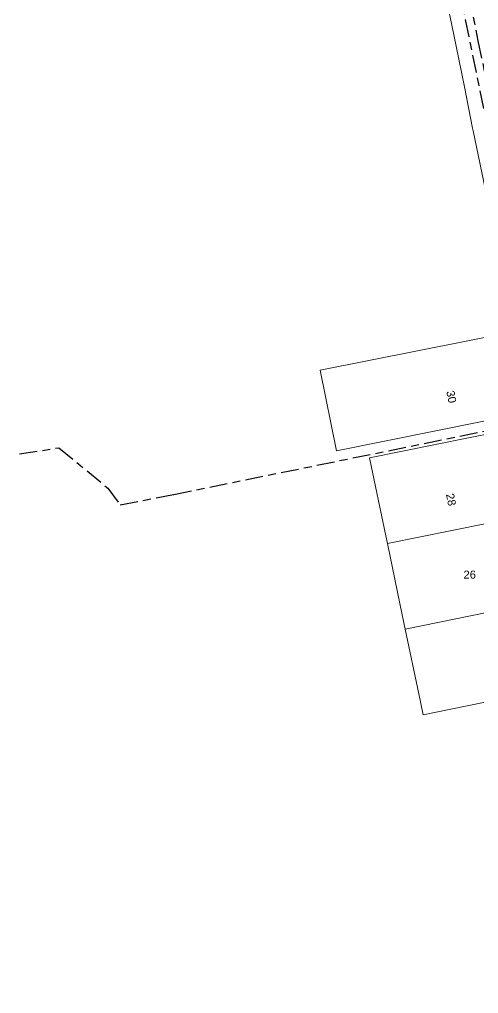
# Model space of a CAD drawing. Header units: metres. Extents: x 314590 to 317940, y 6263421 to 6264427.
# Drawn here: x 316952.1 to 317055.2, y 6263628.8 to 6263847.8 of the extents above; entities that cross this region are included whole.
import ezdxf

# ---------------------------------------------------------------- set-up
doc = ezdxf.new("R2010")
doc.units = ezdxf.units.M
doc.linetypes.add('Cable Exist UG', pattern=[8.2, 4, -1.2, 1.8, -1.2])
doc.layers.add('Cadastre Land Parcels_SP_EXT', color=9, linetype='Continuous', lineweight=5)
doc.layers.add('Cadastre Roads_SP_EXT', color=9, linetype='Continuous', lineweight=5)
doc.layers.add('Mains_HV_EXT', color=7, linetype='Continuous')
doc.styles.get("Standard").update_dxf_attribs({"font": 'arial.ttf'})

msp = doc.modelspace()

# ---------------------------------------------------------------- linework, layer by layer
at = {"layer": 'Cadastre Land Parcels_SP_EXT', "linetype": 'Continuous'}
for points in [[(317067.21, 6263759.68), (317066.33, 6263763.67), (317063.4, 6263777.66), (317019.6, 6263768.93), (317023.3, 6263750.79), (317067.21, 6263759.68)], [(317071.81, 6263737.5), (317067.81, 6263756.75), (317030.72, 6263749.25), (317034.36, 6263731.68), (317034.75, 6263729.97), (317071.81, 6263737.5)], [(317075.79, 6263718.27), (317071.81, 6263737.5), (317034.75, 6263729.97), (317038.08, 6263713.93), (317038.76, 6263710.72), (317075.79, 6263718.27)], [(317079.81, 6263699.03), (317075.79, 6263718.27), (317038.76, 6263710.72), (317041.78, 6263696.19), (317042.78, 6263691.47), (317079.81, 6263699.03)]]:
    msp.add_lwpolyline(points, close=True, dxfattribs=at)
at = {"layer": 'Cadastre Roads_SP_EXT', "linetype": 'Continuous'}
msp.add_lwpolyline([(317048.25, 6263851.22), (317050.18, 6263841.79), (317052.03, 6263832.62), (317053.86, 6263823.35), (317053.99, 6263822.72), (317057.14, 6263807.62), (317060.35, 6263792.17), (317063.4, 6263777.66), (317066.33, 6263763.67), (317067.21, 6263759.68), (317067.21, 6263759.66), (317067.26, 6263759.43), (317067.81, 6263756.75), (317071.81, 6263737.5), (317075.79, 6263718.27), (317079.81, 6263699.03), (317083.87, 6263679.82), (317087.9, 6263660.59), (317091.95, 6263641.32), (317096.08, 6263621.76)], dxfattribs=at)
at = {"layer": 'Mains_HV_EXT', "linetype": 'Cable Exist UG'}
for points in [[(317067.88, 6263771.56), (316993.8, 6264133.95)], [(317039.66, 6263920.19), (317043.52, 6263900.79), (317047.24, 6263882.05), (317051.28, 6263861.43), (317052.96, 6263853.41), (317055.1, 6263843.01), (317056.7, 6263835.31), (317058.9, 6263824.47), (317059.04, 6263823.91), (317062.16, 6263808.69), (317065.06, 6263794.69), (317066.68, 6263786.77), (317078.17, 6263731.47), (317078.17, 6263731.47), (317080.69, 6263719.29), (317084.37, 6263701.82), (317085.21, 6263697.81), (317084.23, 6263695.59), (317095.23, 6263642.9), (317115.67, 6263647.39), (317115.67, 6263647.39), (317119.94, 6263626.9)], [(316952.06, 6263750.1), (316960.93, 6263751.51), (316971.88, 6263742.45), (316974.7, 6263738.64), (316986.77, 6263741), (317073.54, 6263758.72), (317071.29, 6263770.17), (317089.55, 6263774.35), (317093.63, 6263757.61), (317099.13, 6263758.8)]]:
    msp.add_lwpolyline(points, dxfattribs=at)

# ---------------------------------------------------------------- texts
at = {"layer": 'Cadastre Land Parcels_SP_EXT'}
for s, rotation, p in [('30', 281.6533, (317047.97, 6263764.15)), ('28', 281.7397, (317047.89, 6263741.03))]:
    msp.add_text(s, height=1.8, rotation=rotation, dxfattribs=at).set_placement(p)
msp.add_text('26', height=1.8, dxfattribs=at).set_placement((317051.84, 6263722.08))

doc.saveas('drawing.dxf')
